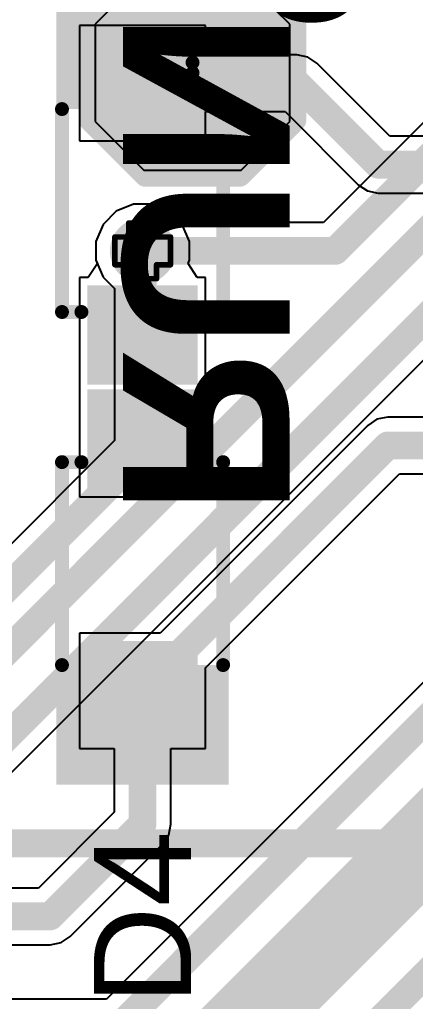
# Model space of a CAD drawing. Header units: inches. Extents: x -25 to 271, y -41 to 15.
# Drawn here: x 56.4 to 60.02, y -28.46 to -19.49 of the extents above; entities that cross this region are included whole.
import ezdxf

# ---------------------------------------------------------------- set-up
doc = ezdxf.new("R2010")
doc.units = ezdxf.units.IN
for name, color, linetype in [('Bottom Layer', 5, 'Continuous'), ('Bottom Overlay', 54, 'Continuous'), ('Bottom Paste', 16, 'Continuous'), ('Bottom Solder', 6, 'Continuous'), ('Dimensions', 6, 'Continuous'), ('Drill Drawing', 1, 'Continuous'), ('Multi-Layer', 9, 'Continuous'), ('Pad Holes', 156, 'Continuous'), ('Top Layer', 1, 'Continuous'), ('Top Overlay', 2, 'Continuous'), ('Top Paste', 8, 'Continuous'), ('Top Solder', 216, 'Continuous'), ('Via Holes', 16, 'Continuous')]:
    doc.layers.add(name, color=color, linetype=linetype)
doc.styles.add('Arial', font='', dxfattribs={"height": 0.2})
doc.styles.add('Arial_Bold', font='', dxfattribs={"height": 0.2})
doc.styles.get('Arial').set_extended_font_data('Arial')
doc.styles.get('Arial_Bold').set_extended_font_data('Arial', bold=True)

# ---------------------------------------------------------------- blocks, each defined once
blk = doc.blocks.new('SPACER_6')
at = {"layer": 'Bottom Layer'}
h = blk.add_hatch(color=5, dxfattribs=at)
edge = h.paths.add_edge_path()
edge.add_arc((0, 0), 3, 0, 360)
at = {"layer": 'Bottom Solder'}
h = blk.add_hatch(color=6, dxfattribs=at)
edge = h.paths.add_edge_path()
edge.add_arc((0, 0), 3.1016, 0, 360)
at = {"layer": 'Multi-Layer'}
h = blk.add_hatch(color=9, dxfattribs=at)
edge = h.paths.add_edge_path()
edge.add_arc((0, 0), 3, 0, 360)
at = {"layer": 'Pad Holes'}
h = blk.add_hatch(color=7, dxfattribs=at)
edge = h.paths.add_edge_path()
edge.add_arc((0, 0), 1.85, 0, 360)
at = {"layer": 'Top Layer'}
h = blk.add_hatch(color=1, dxfattribs=at)
edge = h.paths.add_edge_path()
edge.add_arc((0, 0), 3, 0, 360)
at = {"layer": 'Top Solder'}
h = blk.add_hatch(color=216, dxfattribs=at)
edge = h.paths.add_edge_path()
edge.add_arc((0, 0), 3.1016, 0, 360)
blk = doc.blocks.new('SOD_323_59')
at = {"layer": 'Top Layer'}
for points in [[(-0.75, -0.45), (-1.55, -0.45), (-1.55, 0.45), (-0.75, 0.45)], [(1.55, -0.45), (0.75, -0.45), (0.75, 0.45), (1.55, 0.45)]]:
    blk.add_hatch(color=1, dxfattribs=at).paths.add_polyline_path(points)
at = {"layer": 'Top Overlay'}
for points in [[(-2.0066, 0.4826), (-0.9144, 0.4826), (-0.9144, 0.7874), (-2.0066, 0.7874)], [(-2.0066, -0.508), (-1.5748, -0.508), (-1.5748, 0.508), (-2.0066, 0.508)], [(-2.0066, -0.7874), (-0.9144, -0.7874), (-0.9144, -0.4826), (-2.0066, -0.4826)]]:
    blk.add_hatch(color=2, dxfattribs=at).paths.add_polyline_path(points)
at = {"layer": 'Top Paste'}
for points in [[(-0.75, -0.45), (-1.55, -0.45), (-1.55, 0.45), (-0.75, 0.45)], [(1.55, -0.45), (0.75, -0.45), (0.75, 0.45), (1.55, 0.45)]]:
    blk.add_hatch(color=8, dxfattribs=at).paths.add_polyline_path(points)
at = {"layer": 'Top Solder'}
for points in [[(-0.695, -0.505), (-1.605, -0.505), (-1.605, 0.505), (-0.695, 0.505)], [(1.605, -0.505), (0.695, -0.505), (0.695, 0.505), (1.605, 0.505)]]:
    blk.add_hatch(color=216, dxfattribs=at).paths.add_polyline_path(points)
at = {"layer": 'Top Overlay'}
for points in [[(-0.9144, 0.7366, 0.127, 0.127, 0), (0.9398, 0.7366, 0.127, 0.127, 0)], [(0.9398, 0.7366, 0.127, 0.127, 0), (0.9398, 0.5588, 0.127, 0.127, 0)], [(0.9398, -0.5588, 0.127, 0.127, 0), (0.9398, -0.7366, 0.127, 0.127, 0)], [(-0.9144, -0.7366, 0.127, 0.127, 0), (0.9398, -0.7366, 0.127, 0.127, 0)]]:
    blk.add_lwpolyline(points, format="xyseb", dxfattribs=at)
for points in [[(-0.9461, 0.7366, 0.0635, 0.0635, 1), (-0.8827, 0.7366, 0.0635, 0.0635, 1)], [(0.908, 0.7366, 0.0635, 0.0635, 1), (0.9715, 0.7366, 0.0635, 0.0635, 1)], [(0.908, 0.7366, 0.0635, 0.0635, 1), (0.9715, 0.7366, 0.0635, 0.0635, 1)], [(0.908, 0.5588, 0.0635, 0.0635, 1), (0.9715, 0.5588, 0.0635, 0.0635, 1)], [(0.908, -0.5588, 0.0635, 0.0635, 1), (0.9715, -0.5588, 0.0635, 0.0635, 1)], [(-0.9461, -0.7366, 0.0635, 0.0635, 1), (-0.8827, -0.7366, 0.0635, 0.0635, 1)], [(0.908, -0.7366, 0.0635, 0.0635, 1), (0.9715, -0.7366, 0.0635, 0.0635, 1)], [(0.908, -0.7366, 0.0635, 0.0635, 1), (0.9715, -0.7366, 0.0635, 0.0635, 1)]]:
    blk.add_lwpolyline(points, format="xyseb", close=True, dxfattribs=at)
blk = doc.blocks.new('SOD_323_60')
at = {"layer": 'Top Layer'}
for points in [[(-0.75, -0.45), (-1.55, -0.45), (-1.55, 0.45), (-0.75, 0.45)], [(1.55, -0.45), (0.75, -0.45), (0.75, 0.45), (1.55, 0.45)]]:
    blk.add_hatch(color=1, dxfattribs=at).paths.add_polyline_path(points)
at = {"layer": 'Top Overlay'}
for points in [[(-2.0066, 0.4826), (-0.9144, 0.4826), (-0.9144, 0.7874), (-2.0066, 0.7874)], [(-2.0066, -0.508), (-1.5748, -0.508), (-1.5748, 0.508), (-2.0066, 0.508)], [(-2.0066, -0.7874), (-0.9144, -0.7874), (-0.9144, -0.4826), (-2.0066, -0.4826)]]:
    blk.add_hatch(color=2, dxfattribs=at).paths.add_polyline_path(points)
at = {"layer": 'Top Paste'}
for points in [[(-0.75, -0.45), (-1.55, -0.45), (-1.55, 0.45), (-0.75, 0.45)], [(1.55, -0.45), (0.75, -0.45), (0.75, 0.45), (1.55, 0.45)]]:
    blk.add_hatch(color=8, dxfattribs=at).paths.add_polyline_path(points)
at = {"layer": 'Top Solder'}
for points in [[(-0.695, -0.505), (-1.605, -0.505), (-1.605, 0.505), (-0.695, 0.505)], [(1.605, -0.505), (0.695, -0.505), (0.695, 0.505), (1.605, 0.505)]]:
    blk.add_hatch(color=216, dxfattribs=at).paths.add_polyline_path(points)
at = {"layer": 'Top Overlay'}
for points in [[(0.9398, 0.7366, 0.127, 0.127, 0), (-0.9144, 0.7366, 0.127, 0.127, 0)], [(0.9398, 0.5588, 0.127, 0.127, 0), (0.9398, 0.7366, 0.127, 0.127, 0)], [(0.9398, -0.7366, 0.127, 0.127, 0), (0.9398, -0.5588, 0.127, 0.127, 0)], [(0.9398, -0.7366, 0.127, 0.127, 0), (-0.9144, -0.7366, 0.127, 0.127, 0)]]:
    blk.add_lwpolyline(points, format="xyseb", dxfattribs=at)
for points in [[(-0.9461, 0.7366, 0.0635, 0.0635, 1), (-0.8827, 0.7366, 0.0635, 0.0635, 1)], [(0.908, 0.7366, 0.0635, 0.0635, 1), (0.9715, 0.7366, 0.0635, 0.0635, 1)], [(0.908, 0.7366, 0.0635, 0.0635, 1), (0.9715, 0.7366, 0.0635, 0.0635, 1)], [(0.908, 0.5588, 0.0635, 0.0635, 1), (0.9715, 0.5588, 0.0635, 0.0635, 1)], [(0.908, -0.5588, 0.0635, 0.0635, 1), (0.9715, -0.5588, 0.0635, 0.0635, 1)], [(-0.9461, -0.7366, 0.0635, 0.0635, 1), (-0.8827, -0.7366, 0.0635, 0.0635, 1)], [(0.908, -0.7366, 0.0635, 0.0635, 1), (0.9715, -0.7366, 0.0635, 0.0635, 1)], [(0.908, -0.7366, 0.0635, 0.0635, 1), (0.9715, -0.7366, 0.0635, 0.0635, 1)]]:
    blk.add_lwpolyline(points, format="xyseb", close=True, dxfattribs=at)
blk = doc.blocks.new('TEST_POINT_B_89')
at = {"layer": 'Bottom Layer'}
blk.add_hatch(color=5, dxfattribs=at).paths.add_polyline_path([(0.381, 0.762), (-0.381, 0.762), (-0.762, 0.381), (-0.762, -0.381), (-0.381, -0.762), (0.381, -0.762), (0.762, -0.381), (0.762, 0.381)])
at = {"layer": 'Bottom Paste'}
blk.add_hatch(color=16, dxfattribs=at).paths.add_polyline_path([(0.381, 0.762), (-0.381, 0.762), (-0.762, 0.381), (-0.762, -0.381), (-0.381, -0.762), (0.381, -0.762), (0.762, -0.381), (0.762, 0.381)])
at = {"layer": 'Bottom Solder'}
blk.add_hatch(color=6, dxfattribs=at).paths.add_polyline_path([(0.4318, 0.8636), (-0.4318, 0.8636), (-0.8636, 0.4318), (-0.8636, -0.4318), (-0.4318, -0.8636), (0.4318, -0.8636), (0.8636, -0.4318), (0.8636, 0.4318)])
at = {"layer": 'Bottom Overlay'}
for points in [[(-0.4318, 0.9398, 0.2, 0.2, 0), (-0.9398, 0.4318, 0.2, 0.2, 0)], [(0.4318, 0.9398, 0.2, 0.2, 0), (-0.4318, 0.9398, 0.2, 0.2, 0)], [(0.9398, 0.4318, 0.2, 0.2, 0), (0.4318, 0.9398, 0.2, 0.2, 0)], [(-0.9398, 0.4318, 0.2, 0.2, 0), (-0.9398, -0.4318, 0.2, 0.2, 0)], [(0.9398, 0.4318, 0.2, 0.2, 0), (0.9398, -0.4318, 0.2, 0.2, 0)], [(-0.4318, -0.9398, 0.2, 0.2, 0), (-0.9398, -0.4318, 0.2, 0.2, 0)], [(0.9398, -0.4318, 0.2, 0.2, 0), (0.4318, -0.9398, 0.2, 0.2, 0)], [(0.4318, -0.9398, 0.2, 0.2, 0), (-0.4318, -0.9398, 0.2, 0.2, 0)]]:
    blk.add_lwpolyline(points, format="xyseb", dxfattribs=at)
for points in [[(-0.4818, 0.9398, 0.1, 0.1, 1), (-0.3818, 0.9398, 0.1, 0.1, 1)], [(-0.4818, 0.9398, 0.1, 0.1, 1), (-0.3818, 0.9398, 0.1, 0.1, 1)], [(0.3818, 0.9398, 0.1, 0.1, 1), (0.4818, 0.9398, 0.1, 0.1, 1)], [(0.3818, 0.9398, 0.1, 0.1, 1), (0.4818, 0.9398, 0.1, 0.1, 1)], [(-0.9898, 0.4318, 0.1, 0.1, 1), (-0.8898, 0.4318, 0.1, 0.1, 1)], [(-0.9898, 0.4318, 0.1, 0.1, 1), (-0.8898, 0.4318, 0.1, 0.1, 1)], [(0.8898, 0.4318, 0.1, 0.1, 1), (0.9898, 0.4318, 0.1, 0.1, 1)], [(0.8898, 0.4318, 0.1, 0.1, 1), (0.9898, 0.4318, 0.1, 0.1, 1)], [(-0.9898, -0.4318, 0.1, 0.1, 1), (-0.8898, -0.4318, 0.1, 0.1, 1)], [(-0.9898, -0.4318, 0.1, 0.1, 1), (-0.8898, -0.4318, 0.1, 0.1, 1)], [(0.8898, -0.4318, 0.1, 0.1, 1), (0.9898, -0.4318, 0.1, 0.1, 1)], [(0.8898, -0.4318, 0.1, 0.1, 1), (0.9898, -0.4318, 0.1, 0.1, 1)], [(-0.4818, -0.9398, 0.1, 0.1, 1), (-0.3818, -0.9398, 0.1, 0.1, 1)], [(-0.4818, -0.9398, 0.1, 0.1, 1), (-0.3818, -0.9398, 0.1, 0.1, 1)], [(0.3818, -0.9398, 0.1, 0.1, 1), (0.4818, -0.9398, 0.1, 0.1, 1)], [(0.3818, -0.9398, 0.1, 0.1, 1), (0.4818, -0.9398, 0.1, 0.1, 1)]]:
    blk.add_lwpolyline(points, format="xyseb", close=True, dxfattribs=at)

msp = doc.modelspace()

# ---------------------------------------------------------------- hatches: boundary and pattern name
at = {"layer": 'Bottom Layer'}
h = msp.add_hatch(color=5, dxfattribs=at)
edge = h.paths.add_edge_path()
edge.add_arc((57.5272, -21.6055), 0.3, 0, 360)
at = {"layer": 'Top Layer'}
h = msp.add_hatch(color=1, dxfattribs=at)
edge = h.paths.add_edge_path()
edge.add_arc((57.5272, -21.6055), 0.3, 0, 360)
at = {"layer": 'Via Holes'}
h = msp.add_hatch(color=7, dxfattribs=at)
edge = h.paths.add_edge_path()
edge.add_arc((57.5272, -21.6055), 0.15, 0, 360)

# ---------------------------------------------------------------- linework, layer by layer
at = {"layer": 'Bottom Layer'}
for p, q in [((61.9789, -18.5482), (59.1806, -21.3465)), ((57.5386, -19.0909), (57.0941, -19.5354)), ((58.8721, -19.5354), (58.7397, -19.403)), ((57.0941, -19.5354), (57.0941, -20.4244)), ((58.8721, -20.4244), (58.8721, -19.5354)), ((57.0941, -20.4244), (57.5386, -20.8689)), ((58.4276, -20.8689), (58.8721, -20.4244)), ((53.8131, -28.8851), (61.8535, -20.8447)), ((57.5386, -20.8689), (58.4276, -20.8689)), ((57.2854, -21.2435), (57.1653, -21.3636)), ((57.4423, -21.1785), (57.2854, -21.2435)), ((57.6122, -21.1785), (57.4423, -21.1785)), ((57.7691, -21.2435), (57.6122, -21.1785)), ((57.8721, -21.3465), (57.7691, -21.2435)), ((59.1806, -21.3465), (57.8721, -21.3465)), ((57.1653, -21.3636), (57.1002, -21.5206)), ((57.1002, -21.5206), (57.1002, -21.6904)), ((57.1002, -21.6904), (57.1653, -21.8474)), ((57.1653, -21.8474), (57.2683, -21.9504)), ((57.2683, -21.9504), (57.2683, -23.3397)), ((57.2683, -23.3397), (55.4886, -25.1193))]:
    msp.add_line(p, q, dxfattribs=at)
for points in [[(53.4005, -28.148, 0.254, 0.254, 0), (64.7954, -16.7531, 0.254, 0.254, 0)], [(53.63, -28.702, 0.254, 0.254, 0), (64.4886, -17.8433, 0.254, 0.254, 0)], [(59.2879, -21.6055, 0.254, 0.254, 0), (62.2379, -18.6555, 0.254, 0.254, 0)], [(57.9831, -19.8849, 0.127, 0.127, 0), (59.199, -18.669, 0.127, 0.127, 0)], [(57.9831, -19.9799, 0.127, 0.127, 0), (57.9831, -19.8849, 0.127, 0.127, 0)], [(57.5272, -23.447, 0.254, 0.254, 0), (57.5272, -21.6055, 0.254, 0.254, 0)], [(57.5272, -21.6055, 0.254, 0.254, 0), (59.2879, -21.6055, 0.254, 0.254, 0)], [(53.2882, -27.686, 0.254, 0.254, 0), (57.5272, -23.447, 0.254, 0.254, 0)]]:
    msp.add_lwpolyline(points, format="xyseb", dxfattribs=at)
for points in [[(57.9514, -19.8849, 0.0635, 0.0635, 1), (58.0149, -19.8849, 0.0635, 0.0635, 1)], [(57.9514, -19.8849, 0.0635, 0.0635, 1), (58.0149, -19.8849, 0.0635, 0.0635, 1)], [(57.9514, -19.9799, 0.0635, 0.0635, 1), (58.0149, -19.9799, 0.0635, 0.0635, 1)], [(57.4637, -21.6055, 0.127, 0.127, 1), (57.5907, -21.6055, 0.127, 0.127, 1)], [(57.4637, -21.6055, 0.127, 0.127, 1), (57.5907, -21.6055, 0.127, 0.127, 1)], [(59.2244, -21.6055, 0.127, 0.127, 1), (59.3514, -21.6055, 0.127, 0.127, 1)], [(59.2244, -21.6055, 0.127, 0.127, 1), (59.3514, -21.6055, 0.127, 0.127, 1)], [(57.4637, -23.447, 0.127, 0.127, 1), (57.5907, -23.447, 0.127, 0.127, 1)], [(57.4637, -23.447, 0.127, 0.127, 1), (57.5907, -23.447, 0.127, 0.127, 1)]]:
    msp.add_lwpolyline(points, format="xyseb", close=True, dxfattribs=at)
at = {"layer": 'Dimensions'}
msp.add_lwpolyline([(38.5291, -27.019, 0.254, 0.254, 0), (61.468, -27.019, 0.254, 0.254, 0)], format="xyseb", dxfattribs=at)
at = {"layer": 'Drill Drawing'}
for points in [[(57.4002, -21.4785, 0.0508, 0.0508, 0), (57.4002, -21.3515, 0.0508, 0.0508, 0)], [(57.4002, -21.3515, 0.0508, 0.0508, 0), (57.6542, -21.3515, 0.0508, 0.0508, 0)], [(57.6542, -21.4785, 0.0508, 0.0508, 0), (57.6542, -21.3515, 0.0508, 0.0508, 0)], [(57.2732, -21.7325, 0.0508, 0.0508, 0), (57.2732, -21.4785, 0.0508, 0.0508, 0)], [(57.2732, -21.4785, 0.0508, 0.0508, 0), (57.4002, -21.4785, 0.0508, 0.0508, 0)], [(57.6542, -21.4785, 0.0508, 0.0508, 0), (57.7812, -21.4785, 0.0508, 0.0508, 0)], [(57.7812, -21.7325, 0.0508, 0.0508, 0), (57.7812, -21.4785, 0.0508, 0.0508, 0)], [(57.2732, -21.7325, 0.0508, 0.0508, 0), (57.4002, -21.7325, 0.0508, 0.0508, 0)], [(57.4002, -21.8595, 0.0508, 0.0508, 0), (57.4002, -21.7325, 0.0508, 0.0508, 0)], [(57.6542, -21.7325, 0.0508, 0.0508, 0), (57.7812, -21.7325, 0.0508, 0.0508, 0)], [(57.6542, -21.8595, 0.0508, 0.0508, 0), (57.6542, -21.7325, 0.0508, 0.0508, 0)], [(57.4002, -21.8595, 0.0508, 0.0508, 0), (57.6542, -21.8595, 0.0508, 0.0508, 0)]]:
    msp.add_lwpolyline(points, format="xyseb", dxfattribs=at)
for points in [[(57.3875, -21.3515, 0.0254, 0.0254, 1), (57.4129, -21.3515, 0.0254, 0.0254, 1)], [(57.3875, -21.3515, 0.0254, 0.0254, 1), (57.4129, -21.3515, 0.0254, 0.0254, 1)], [(57.6415, -21.3515, 0.0254, 0.0254, 1), (57.6669, -21.3515, 0.0254, 0.0254, 1)], [(57.6415, -21.3515, 0.0254, 0.0254, 1), (57.6669, -21.3515, 0.0254, 0.0254, 1)], [(57.2605, -21.4785, 0.0254, 0.0254, 1), (57.2859, -21.4785, 0.0254, 0.0254, 1)], [(57.2605, -21.4785, 0.0254, 0.0254, 1), (57.2859, -21.4785, 0.0254, 0.0254, 1)], [(57.3875, -21.4785, 0.0254, 0.0254, 1), (57.4129, -21.4785, 0.0254, 0.0254, 1)], [(57.3875, -21.4785, 0.0254, 0.0254, 1), (57.4129, -21.4785, 0.0254, 0.0254, 1)], [(57.6415, -21.4785, 0.0254, 0.0254, 1), (57.6669, -21.4785, 0.0254, 0.0254, 1)], [(57.6415, -21.4785, 0.0254, 0.0254, 1), (57.6669, -21.4785, 0.0254, 0.0254, 1)], [(57.7685, -21.4785, 0.0254, 0.0254, 1), (57.7939, -21.4785, 0.0254, 0.0254, 1)], [(57.7685, -21.4785, 0.0254, 0.0254, 1), (57.7939, -21.4785, 0.0254, 0.0254, 1)], [(57.2605, -21.7325, 0.0254, 0.0254, 1), (57.2859, -21.7325, 0.0254, 0.0254, 1)], [(57.2605, -21.7325, 0.0254, 0.0254, 1), (57.2859, -21.7325, 0.0254, 0.0254, 1)], [(57.3875, -21.7325, 0.0254, 0.0254, 1), (57.4129, -21.7325, 0.0254, 0.0254, 1)], [(57.3875, -21.7325, 0.0254, 0.0254, 1), (57.4129, -21.7325, 0.0254, 0.0254, 1)], [(57.6415, -21.7325, 0.0254, 0.0254, 1), (57.6669, -21.7325, 0.0254, 0.0254, 1)], [(57.6415, -21.7325, 0.0254, 0.0254, 1), (57.6669, -21.7325, 0.0254, 0.0254, 1)], [(57.7685, -21.7325, 0.0254, 0.0254, 1), (57.7939, -21.7325, 0.0254, 0.0254, 1)], [(57.7685, -21.7325, 0.0254, 0.0254, 1), (57.7939, -21.7325, 0.0254, 0.0254, 1)], [(57.3875, -21.8595, 0.0254, 0.0254, 1), (57.4129, -21.8595, 0.0254, 0.0254, 1)], [(57.3875, -21.8595, 0.0254, 0.0254, 1), (57.4129, -21.8595, 0.0254, 0.0254, 1)], [(57.6415, -21.8595, 0.0254, 0.0254, 1), (57.6669, -21.8595, 0.0254, 0.0254, 1)], [(57.6415, -21.8595, 0.0254, 0.0254, 1), (57.6669, -21.8595, 0.0254, 0.0254, 1)]]:
    msp.add_lwpolyline(points, format="xyseb", close=True, dxfattribs=at)
at = {"layer": 'Top Layer'}
for p, q in [((58.1029, -19.5475), (56.9489, -19.5475)), ((56.9489, -19.5475), (56.9489, -20.6015)), ((58.1029, -19.8155), (58.1029, -19.5475)), ((58.9365, -19.8155), (58.1029, -19.8155)), ((59.0356, -19.8352), (58.9365, -19.8155)), ((59.1196, -19.8914), (59.0356, -19.8352)), ((59.7874, -20.5591), (59.1196, -19.8914)), ((58.1029, -20.6015), (58.1029, -20.3335)), ((58.1029, -20.3335), (58.8292, -20.3335)), ((58.8292, -20.3335), (59.497, -21.0012)), ((56.9489, -20.6015), (58.1029, -20.6015)), ((62.0626, -20.5591), (59.7874, -20.5591)), ((59.497, -21.0012), (59.581, -21.0574)), ((59.581, -21.0574), (59.6801, -21.0771)), ((59.6801, -21.0771), (62.0626, -21.0771)), ((57.2854, -21.2435), (57.1653, -21.3636)), ((57.4423, -21.1785), (57.2854, -21.2435)), ((57.6122, -21.1785), (57.4423, -21.1785)), ((57.7691, -21.2435), (57.6122, -21.1785)), ((57.8892, -21.3636), (57.7691, -21.2435)), ((57.1653, -21.3636), (57.1002, -21.5206)), ((57.9542, -21.5206), (57.8892, -21.3636)), ((57.1002, -21.5206), (57.1002, -21.6904)), ((57.9542, -21.6904), (57.9542, -21.5206)), ((57.1002, -21.6904), (57.1127, -21.7205)), ((57.9418, -21.7205), (57.9542, -21.6904)), ((57.1127, -21.7205), (57.0278, -21.8475)), ((58.0266, -21.8475), (57.9418, -21.7205)), ((57.0278, -21.8475), (56.9489, -21.8475)), ((56.9489, -21.8475), (56.9489, -22.9015)), ((58.1029, -21.8475), (58.0266, -21.8475)), ((58.1029, -22.9015), (58.1029, -21.8475)), ((56.9489, -22.9015), (56.9489, -23.8527)), ((58.1029, -23.8527), (58.1029, -22.9015)), ((59.7681, -23.1245), (59.669, -23.1442)), ((60.2177, -23.1245), (59.7681, -23.1245)), ((59.585, -23.2004), (57.6867, -25.0987)), ((59.669, -23.1442), (59.585, -23.2004)), ((58.1029, -25.4149), (59.8754, -23.6425)), ((59.8754, -23.6425), (60.2177, -23.6425)), ((56.9489, -23.8527), (58.1029, -23.8527)), ((61.7469, -23.8915), (57.1954, -28.443)), ((57.6867, -25.0987), (56.9489, -25.0987)), ((56.9489, -25.0987), (56.9489, -26.1527)), ((58.1029, -26.1527), (58.1029, -25.4149)), ((56.9489, -26.1527), (57.2669, -26.1527)), ((57.2669, -26.1527), (57.2669, -26.7353)), ((57.7849, -26.8425), (57.7849, -26.1527)), ((57.7849, -26.1527), (58.1029, -26.1527)), ((57.2669, -26.7353), (56.5752, -27.427)), ((57.7652, -26.9416), (57.7849, -26.8425)), ((57.709, -27.0256), (57.7652, -26.9416)), ((56.8656, -27.8691), (57.709, -27.0256)), ((56.5752, -27.427), (31.4067, -27.427)), ((56.7816, -27.9253), (56.8656, -27.8691)), ((39.4886, -27.945), (56.6824, -27.945)), ((56.6824, -27.945), (56.7816, -27.9253)), ((57.1954, -28.443), (45.375, -28.443))]:
    msp.add_line(p, q, dxfattribs=at)
for points in [[(57.3481, -20.0745, 0.254, 0.254, 0), (58.9365, -20.0745, 0.254, 0.254, 0)], [(58.9365, -20.0745, 0.254, 0.254, 0), (59.6801, -20.8181, 0.254, 0.254, 0)], [(59.6801, -20.8181, 0.254, 0.254, 0), (62.4075, -20.8181, 0.254, 0.254, 0)], [(57.5259, -21.6068, 0.254, 0.254, 0), (57.5272, -21.6081, 0.254, 0.254, 0)], [(57.5272, -22.3732, 0.254, 0.254, 0), (57.5272, -21.6081, 0.254, 0.254, 0)], [(57.5259, -22.3745, 0.254, 0.254, 0), (57.5272, -22.3732, 0.254, 0.254, 0)], [(57.5259, -23.3257, 0.254, 0.254, 0), (57.5259, -22.3745, 0.254, 0.254, 0)], [(57.8489, -25.3027, 0.254, 0.254, 0), (59.7681, -23.3835, 0.254, 0.254, 0)], [(59.7681, -23.3835, 0.254, 0.254, 0), (60.2177, -23.3835, 0.254, 0.254, 0)], [(57.3026, -28.702, 0.254, 0.254, 0), (62.0725, -23.9321, 0.254, 0.254, 0)], [(57.8489, -25.3527, 0.254, 0.254, 0), (57.8489, -25.3027, 0.254, 0.254, 0)], [(57.5759, -25.6257, 0.254, 0.254, 0), (57.8489, -25.3527, 0.254, 0.254, 0)], [(57.2774, -29.8577, 0.762, 0.762, 0), (61.3894, -25.7457, 0.762, 0.762, 0)], [(57.5259, -26.8425, 0.254, 0.254, 0), (57.5259, -25.6257, 0.254, 0.254, 0)], [(57.5259, -25.6257, 0.254, 0.254, 0), (57.5759, -25.6257, 0.254, 0.254, 0)], [(56.6824, -27.686, 0.254, 0.254, 0), (57.5259, -26.8425, 0.254, 0.254, 0)], [(57.7727, -30.5562, 0.254, 0.254, 0), (61.3824, -26.9465, 0.254, 0.254, 0)], [(31.2994, -27.686, 0.254, 0.254, 0), (56.6824, -27.686, 0.254, 0.254, 0)]]:
    msp.add_lwpolyline(points, format="xyseb", dxfattribs=at)
for points in [[(57.2846, -20.0745, 0.127, 0.127, 1), (57.4116, -20.0745, 0.127, 0.127, 1)], [(58.873, -20.0745, 0.127, 0.127, 1), (59, -20.0745, 0.127, 0.127, 1)], [(58.873, -20.0745, 0.127, 0.127, 1), (59, -20.0745, 0.127, 0.127, 1)], [(59.6166, -20.8181, 0.127, 0.127, 1), (59.7436, -20.8181, 0.127, 0.127, 1)], [(59.6166, -20.8181, 0.127, 0.127, 1), (59.7436, -20.8181, 0.127, 0.127, 1)], [(57.4624, -21.6068, 0.127, 0.127, 1), (57.5894, -21.6068, 0.127, 0.127, 1)], [(57.4637, -21.6081, 0.127, 0.127, 1), (57.5907, -21.6081, 0.127, 0.127, 1)], [(57.4637, -21.6081, 0.127, 0.127, 1), (57.5907, -21.6081, 0.127, 0.127, 1)], [(57.4624, -22.3745, 0.127, 0.127, 1), (57.5894, -22.3745, 0.127, 0.127, 1)], [(57.4624, -22.3745, 0.127, 0.127, 1), (57.5894, -22.3745, 0.127, 0.127, 1)], [(57.4637, -22.3732, 0.127, 0.127, 1), (57.5907, -22.3732, 0.127, 0.127, 1)], [(57.4637, -22.3732, 0.127, 0.127, 1), (57.5907, -22.3732, 0.127, 0.127, 1)], [(57.4624, -23.3257, 0.127, 0.127, 1), (57.5894, -23.3257, 0.127, 0.127, 1)], [(59.7046, -23.3835, 0.127, 0.127, 1), (59.8316, -23.3835, 0.127, 0.127, 1)], [(59.7046, -23.3835, 0.127, 0.127, 1), (59.8316, -23.3835, 0.127, 0.127, 1)], [(57.7854, -25.3027, 0.127, 0.127, 1), (57.9124, -25.3027, 0.127, 0.127, 1)], [(57.7854, -25.3027, 0.127, 0.127, 1), (57.9124, -25.3027, 0.127, 0.127, 1)], [(57.7854, -25.3527, 0.127, 0.127, 1), (57.9124, -25.3527, 0.127, 0.127, 1)], [(57.7854, -25.3527, 0.127, 0.127, 1), (57.9124, -25.3527, 0.127, 0.127, 1)], [(57.4624, -25.6257, 0.127, 0.127, 1), (57.5894, -25.6257, 0.127, 0.127, 1)], [(57.4624, -25.6257, 0.127, 0.127, 1), (57.5894, -25.6257, 0.127, 0.127, 1)], [(57.5124, -25.6257, 0.127, 0.127, 1), (57.6394, -25.6257, 0.127, 0.127, 1)], [(57.5124, -25.6257, 0.127, 0.127, 1), (57.6394, -25.6257, 0.127, 0.127, 1)], [(57.4624, -26.8425, 0.127, 0.127, 1), (57.5894, -26.8425, 0.127, 0.127, 1)], [(57.4624, -26.8425, 0.127, 0.127, 1), (57.5894, -26.8425, 0.127, 0.127, 1)], [(56.6189, -27.686, 0.127, 0.127, 1), (56.7459, -27.686, 0.127, 0.127, 1)], [(56.6189, -27.686, 0.127, 0.127, 1), (56.7459, -27.686, 0.127, 0.127, 1)]]:
    msp.add_lwpolyline(points, format="xyseb", close=True, dxfattribs=at)

# ---------------------------------------------------------------- block references
for name, p, rotation in [('TEST_POINT_B_89', (57.9831, -19.9799), 180), ('SOD_323_60', (57.5259, -21.2245), 270), ('SOD_323_59', (57.5259, -24.4757), 90)]:
    msp.add_blockref(name, p, dxfattribs=dict(rotation=rotation))
msp.add_blockref('SPACER_6', (62.5, -31))

# ---------------------------------------------------------------- texts
at = {"layer": 'Bottom Overlay', "style": 'Arial_Bold', "text_generation_flag": 2}
msp.add_text('RUN', height=1.524, rotation=270, dxfattribs=at).set_placement((57.3461, -24.0284))
at = {"layer": 'Top Overlay', "style": 'Arial'}
for s, p in [('C29', (59.5188, -19.5844)), ('D4', (57.9703, -28.4929))]:
    msp.add_text(s, height=0.889, rotation=90, dxfattribs=at).set_placement(p)

doc.saveas('drawing.dxf')
